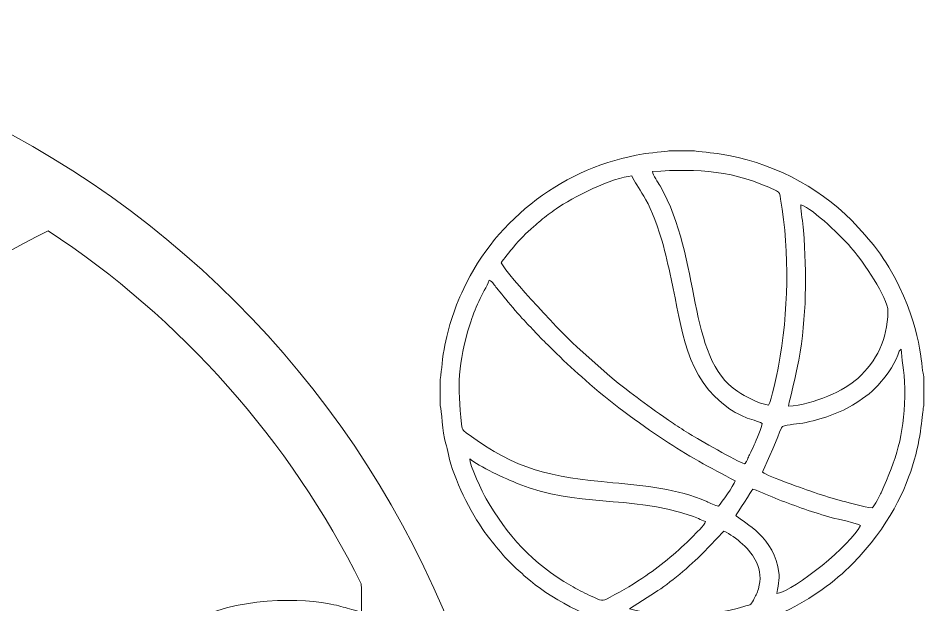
# Model space of a CAD drawing. Header units: centimetres. Extents: x 13 to 117, y -22 to 26.
# Drawn here: x 90.63 to 107.43, y 6.37 to 17.23 of the extents above; entities that cross this region are included whole.
import ezdxf

# ---------------------------------------------------------------- set-up
doc = ezdxf.new("R2010")
doc.units = ezdxf.units.CM
doc.header["$MEASUREMENT"] = 0
doc.layers.add('001', color=7, linetype='Continuous')

msp = doc.modelspace()

# ---------------------------------------------------------------- linework, layer by layer
at = {"layer": '001', "color": 250, "lineweight": 9}
for points, knots in [([(81.97018, 17.23276), (91.87681, 17.23276), (99.90772, 9.20186), (99.90772, -0.70477), (99.90772, -0.70477), (99.90772, -10.61139), (91.87681, -18.6423), (81.97018, -18.6423), (81.97018, -18.6423), (72.06356, -18.6423), (64.03265, -10.61139), (64.03265, -0.70477), (64.03265, -0.70477), (64.03265, 9.20186), (72.06356, 17.23276), (81.97018, 17.23276)], [0, 0, 0, 0, 0.2, 0.2, 0.2, 0.2, 0.4, 0.4, 0.4, 0.4, 0.6, 0.6, 0.6, 0.6, 1, 1, 1, 1]), ([(98.43784, 10.54695), (98.43784, 10.54695), (98.43784, 10.05555), (98.43784, 10.05555), (98.43784, 10.05555), (98.46975, 9.98381), (98.48123, 9.55808), (98.53787, 9.37058), (98.53787, 9.37058), (98.56012, 9.29685), (98.57497, 9.22839), (98.59158, 9.15286), (98.59158, 9.15286), (98.69374, 8.68818), (98.99857, 8.08686), (99.26767, 7.71165), (99.26767, 7.71165), (99.41268, 7.50945), (99.69472, 7.16935), (99.88396, 7.01206), (99.88396, 7.01206), (99.93918, 6.96616), (99.97201, 6.93021), (100.02659, 6.88224), (100.02659, 6.88224), (100.44808, 6.51168), (101.20666, 6.10103), (101.76626, 5.97446), (101.76626, 5.97446), (101.91137, 5.94165), (102.05163, 5.90527), (102.20386, 5.88237), (102.20386, 5.88237), (102.28341, 5.87039), (102.63273, 5.83896), (102.66975, 5.82303), (102.66975, 5.82303), (102.66975, 5.82303), (103.13561, 5.82303), (103.13561, 5.82303), (103.13561, 5.82303), (103.17894, 5.83925), (103.52155, 5.86488), (103.60465, 5.87842), (103.60465, 5.87842), (104.05887, 5.95243), (104.40934, 6.06013), (104.8202, 6.25006), (104.8202, 6.25006), (105.30781, 6.47547), (105.74844, 6.80338), (106.07055, 7.13157), (106.07055, 7.13157), (107.42874, 8.51541), (107.32103, 9.88537), (107.39333, 10.05466), (107.39333, 10.05466), (107.39333, 10.05466), (107.39333, 10.59721), (107.39333, 10.59721), (107.39333, 10.59721), (107.34029, 10.70233), (107.38375, 11.34055), (106.93771, 12.26269), (106.93771, 12.26269), (106.68723, 12.78053), (106.40088, 13.13148), (106.05659, 13.4846), (106.05659, 13.4846), (105.421, 14.1365), (104.53972, 14.5725), (103.60472, 14.7232), (103.60472, 14.7232), (103.52422, 14.73618), (103.19076, 14.76134), (103.14884, 14.77852), (103.14884, 14.77852), (103.14884, 14.77852), (102.66941, 14.77852), (102.66941, 14.77852), (102.66941, 14.77852), (102.63993, 14.76578), (102.27966, 14.73128), (102.20379, 14.71927), (102.20379, 14.71927), (100.75721, 14.49003), (99.48106, 13.52721), (98.87477, 12.22479), (98.87477, 12.22479), (98.67954, 11.80543), (98.57401, 11.47365), (98.4973, 11.01299), (98.4973, 11.01299), (98.48351, 10.9302), (98.45475, 10.58601), (98.43784, 10.54695)], [0, 0, 0, 0, 0.04, 0.04, 0.04, 0.04, 0.08, 0.08, 0.08, 0.08, 0.12, 0.12, 0.12, 0.12, 0.16, 0.16, 0.16, 0.16, 0.2, 0.2, 0.2, 0.2, 0.24, 0.24, 0.24, 0.24, 0.28, 0.28, 0.28, 0.28, 0.32, 0.32, 0.32, 0.32, 0.36, 0.36, 0.36, 0.36, 0.4, 0.4, 0.4, 0.4, 0.44, 0.44, 0.44, 0.44, 0.48, 0.48, 0.48, 0.48, 0.52, 0.52, 0.52, 0.52, 0.56, 0.56, 0.56, 0.56, 0.6, 0.6, 0.6, 0.6, 0.64, 0.64, 0.64, 0.64, 0.68, 0.68, 0.68, 0.68, 0.72, 0.72, 0.72, 0.72, 0.76, 0.76, 0.76, 0.76, 0.8, 0.8, 0.8, 0.8, 0.84, 0.84, 0.84, 0.84, 0.88, 0.88, 0.88, 0.88, 0.92, 0.92, 0.92, 0.92, 1, 1, 1, 1]), ([(102.3664, 14.39059), (103.23285, 14.45535), (103.8824, 14.40667), (104.66526, 14.03875), (104.66526, 14.03875), (104.73601, 14.00549), (104.7223, 13.97878), (104.73863, 13.88433), (104.73863, 13.88433), (104.91342, 12.87253), (104.88382, 11.79751), (104.70299, 10.78754), (104.70299, 10.78754), (104.68011, 10.65983), (104.56788, 10.14845), (104.51784, 10.06995), (104.51784, 10.06995), (104.32727, 10.09396), (104.08225, 10.23158), (103.9487, 10.31835), (103.9487, 10.31835), (102.99324, 10.93914), (103.28145, 12.79016), (102.50829, 14.1284), (102.50829, 14.1284), (102.47265, 14.19006), (102.37761, 14.32589), (102.3664, 14.39059)], [0, 0, 0, 0, 0.125, 0.125, 0.125, 0.125, 0.25, 0.25, 0.25, 0.25, 0.375, 0.375, 0.375, 0.375, 0.5, 0.5, 0.5, 0.5, 0.625, 0.625, 0.625, 0.625, 0.75, 0.75, 0.75, 0.75, 1, 1, 1, 1]), ([(99.57019, 12.70417), (99.5993, 12.76245), (99.74092, 12.92895), (99.79438, 12.99296), (99.79438, 12.99296), (99.91821, 13.14122), (100.02657, 13.24696), (100.17202, 13.37352), (100.17202, 13.37352), (100.21419, 13.41022), (100.25547, 13.44839), (100.30113, 13.48702), (100.30113, 13.48702), (100.39342, 13.56506), (100.48625, 13.62985), (100.58717, 13.70232), (100.58717, 13.70232), (100.87386, 13.90819), (101.64562, 14.29391), (101.98923, 14.31107), (101.98923, 14.31107), (102.08137, 14.08467), (102.30145, 13.93541), (102.54544, 13.10579), (102.54544, 13.10579), (102.61403, 12.8726), (102.66123, 12.64955), (102.71563, 12.40446), (102.71563, 12.40446), (102.92491, 11.4615), (102.96364, 10.57753), (103.79761, 9.99594), (103.79761, 9.99594), (103.87763, 9.94013), (104.00051, 9.88089), (104.08751, 9.84316), (104.08751, 9.84316), (104.17914, 9.80344), (104.32156, 9.77061), (104.4016, 9.72853), (104.4016, 9.72853), (104.39915, 9.6676), (104.28234, 9.40508), (104.25332, 9.33519), (104.25332, 9.33519), (104.2239, 9.26438), (104.19756, 9.22182), (104.16554, 9.1508), (104.16554, 9.1508), (104.15112, 9.11886), (104.13977, 9.09621), (104.12487, 9.06419), (104.12487, 9.06419), (104.11735, 9.04807), (104.11023, 9.0306), (104.10125, 9.01544), (104.10125, 9.01544), (104.10125, 9.01544), (104.08168, 8.98776), (104.08168, 8.98776), (104.08168, 8.98776), (104.0806, 8.99008), (104.07696, 8.98166), (104.07436, 8.97884), (104.07436, 8.97884), (103.93126, 9.02431), (103.20839, 9.44227), (103.07205, 9.52697), (103.07205, 9.52697), (102.97168, 9.58932), (102.84602, 9.66441), (102.75685, 9.72651), (102.75685, 9.72651), (102.25703, 10.07455), (102.02869, 10.23437), (101.57695, 10.60698), (101.57695, 10.60698), (101.57695, 10.60698), (101.0286, 11.0891), (101.0286, 11.0891), (101.0286, 11.0891), (100.74156, 11.34397), (99.69274, 12.45177), (99.57019, 12.70417)], [0, 0, 0, 0, 0.04545455, 0.04545455, 0.04545455, 0.04545455, 0.09090909, 0.09090909, 0.09090909, 0.09090909, 0.13636364, 0.13636364, 0.13636364, 0.13636364, 0.18181818, 0.18181818, 0.18181818, 0.18181818, 0.22727273, 0.22727273, 0.22727273, 0.22727273, 0.27272727, 0.27272727, 0.27272727, 0.27272727, 0.31818182, 0.31818182, 0.31818182, 0.31818182, 0.36363636, 0.36363636, 0.36363636, 0.36363636, 0.40909091, 0.40909091, 0.40909091, 0.40909091, 0.45454545, 0.45454545, 0.45454545, 0.45454545, 0.5, 0.5, 0.5, 0.5, 0.54545455, 0.54545455, 0.54545455, 0.54545455, 0.59090909, 0.59090909, 0.59090909, 0.59090909, 0.63636364, 0.63636364, 0.63636364, 0.63636364, 0.68181818, 0.68181818, 0.68181818, 0.68181818, 0.72727273, 0.72727273, 0.72727273, 0.72727273, 0.77272727, 0.77272727, 0.77272727, 0.77272727, 0.81818182, 0.81818182, 0.81818182, 0.81818182, 0.86363636, 0.86363636, 0.86363636, 0.86363636, 0.90909091, 0.90909091, 0.90909091, 0.90909091, 1, 1, 1, 1]), ([(106.72781, 11.80327), (106.71418, 11.27168), (106.51878, 10.89353), (106.17139, 10.56404), (106.17139, 10.56404), (105.93688, 10.3416), (105.34311, 10.07206), (104.88806, 10.05069), (104.88806, 10.05069), (104.91344, 10.21129), (105.02673, 10.61999), (105.07656, 10.8988), (105.07656, 10.8988), (105.22077, 11.70584), (105.22667, 12.49428), (105.16236, 13.30487), (105.16236, 13.30487), (105.14989, 13.46203), (105.11909, 13.62518), (105.11443, 13.77891), (105.11443, 13.77891), (105.35825, 13.6898), (105.88259, 13.18152), (106.08337, 12.93885), (106.08337, 12.93885), (106.24818, 12.73969), (106.73427, 12.05471), (106.72781, 11.80327)], [0, 0, 0, 0, 0.125, 0.125, 0.125, 0.125, 0.25, 0.25, 0.25, 0.25, 0.375, 0.375, 0.375, 0.375, 0.5, 0.5, 0.5, 0.5, 0.625, 0.625, 0.625, 0.625, 0.75, 0.75, 0.75, 0.75, 1, 1, 1, 1]), ([(96.97966, 6.76002), (96.98138, 6.49693), (96.98251, 6.30624), (96.98191, 6.24188), (96.98191, 6.24188), (96.59432, 6.32192), (96.65438, 6.36477), (96.09511, 6.43065), (96.09511, 6.43065), (95.34307, 6.5192), (93.87913, 6.37135), (93.56304, 5.7516), (93.56304, 5.7516), (93.35132, 5.33648), (93.87472, 5.05934), (94.29024, 4.40934), (94.29024, 4.40934), (94.52294, 4.04539), (94.44634, 4.0121), (94.40545, 3.55375), (94.40545, 3.55375), (94.38332, 3.30583), (94.36641, 2.7297), (94.40089, 2.48709), (94.40089, 2.48709), (94.40089, 2.48709), (94.51375, 2.81847), (94.51375, 2.81847), (94.51375, 2.81847), (94.65661, 2.74442), (94.89238, 2.45798), (95.02033, 2.4077), (95.02033, 2.4077), (95.07537, 2.4468), (95.10329, 2.47997), (95.16521, 2.504), (95.16521, 2.504), (95.24093, 2.44185), (95.40609, 2.27956), (95.47908, 2.24357), (95.47908, 2.24357), (95.66608, 2.35478), (95.76255, 2.55529), (95.98616, 2.65406), (95.98616, 2.65406), (96.11879, 2.61493), (96.26066, 2.45103), (96.3991, 2.38092), (96.3991, 2.38092), (96.44868, 2.52538), (96.53533, 2.66497), (96.60328, 2.80812), (96.60328, 2.80812), (96.67965, 2.96899), (96.62488, 3.20936), (96.64429, 3.39836), (96.64429, 3.39836), (96.66987, 3.647), (96.82736, 4.2236), (96.98787, 4.31146), (96.98787, 4.31146), (96.98787, 4.31146), (96.99268, 1.56342), (96.99268, 1.56342), (96.99268, 1.56342), (97.13736, 1.49634), (97.25227, 1.3848), (97.38326, 1.3094), (97.38326, 1.3094), (97.48342, 1.41594), (97.79113, 1.8882), (97.91248, 2.0537), (97.91248, 2.0537), (98.07212, 2.2715), (98.22591, 2.49792), (98.38025, 2.71929), (98.38025, 2.71929), (98.60987, 1.61395), (98.73068, 0.46872), (98.73068, -0.70477), (98.73068, -0.70477), (98.73068, -7.37503), (94.83394, -13.13472), (89.19298, -15.83283), (89.19298, -15.83283), (87.44379, -14.64167), (85.92961, -13.13102), (84.7346, -11.38479), (84.7346, -11.38479), (84.80941, -11.30202), (84.86706, -11.20645), (84.91879, -11.07832), (84.91879, -11.07832), (85.00067, -10.87533), (84.95931, -10.92903), (85.12177, -10.79869), (85.12177, -10.79869), (85.32638, -10.63451), (85.53445, -10.62076), (85.73476, -10.42157), (85.73476, -10.42157), (86.0372, -10.12095), (86.0496, -10.23534), (86.48049, -10.24486), (86.48049, -10.24486), (86.74011, -9.89142), (86.75665, -10.03362), (87.26589, -9.99359), (87.26589, -9.99359), (87.56667, -9.96998), (87.93503, -9.90533), (88.23308, -9.91485), (88.23308, -9.91485), (88.87898, -9.93544), (89.46384, -10.12825), (90.09182, -10.14352), (90.09182, -10.14352), (90.80607, -10.16093), (91.30956, -10.03397), (91.56878, -9.54199), (91.56878, -9.54199), (91.71709, -9.26049), (91.99747, -6.94512), (92.02393, -6.35259), (92.02393, -6.35259), (92.04292, -5.92733), (91.65574, -5.58435), (91.61577, -5.21574), (91.61577, -5.21574), (91.58519, -4.93375), (91.70194, -4.48973), (91.62932, -4.26), (91.62932, -4.26), (91.55879, -4.03692), (91.44222, -3.67009), (91.42959, -3.42543), (91.42959, -3.42543), (91.40719, -2.99205), (91.6523, -3.01615), (91.92878, -2.9007), (91.92878, -2.9007), (92.34432, -2.72708), (92.28441, -2.75804), (92.31274, -2.24734), (92.31274, -2.24734), (92.32183, -2.08374), (92.33896, -1.92625), (92.34614, -1.76321), (92.34614, -1.76321), (92.3553, -1.55575), (92.27061, -1.52774), (92.24486, -1.3563), (92.24486, -1.3563), (92.43865, -1.50409), (92.35679, -1.49129), (92.67318, -1.57387), (92.67318, -1.57387), (92.83379, -1.61578), (93.01377, -1.66003), (93.15952, -1.71471), (93.15952, -1.71471), (93.62168, -1.88815), (94.06598, -2.09871), (94.52148, -2.28406), (94.52148, -2.28406), (94.77512, -2.3873), (94.67444, -2.45777), (94.81736, -2.61666), (94.81736, -2.61666), (94.92182, -2.73282), (95.07819, -2.77315), (95.10837, -2.97658), (95.10837, -2.97658), (95.13591, -3.16204), (95.03643, -3.37337), (95.08315, -3.53261), (95.08315, -3.53261), (95.08315, -3.53261), (95.17975, -3.54185), (95.17975, -3.54185), (95.17975, -3.54185), (95.28564, -3.40312), (95.23748, -3.05107), (95.35623, -2.92031), (95.35623, -2.92031), (95.4456, -2.98069), (95.45403, -3.07337), (95.51293, -3.17692), (95.51293, -3.17692), (95.64501, -3.40901), (95.7453, -3.38302), (95.70169, -3.13379), (95.70169, -3.13379), (95.68731, -3.05157), (95.67065, -3.00216), (95.68739, -2.93986), (95.68739, -2.93986), (95.83179, -2.90072), (96.12922, -3.34461), (96.38315, -3.34924), (96.38315, -3.34924), (96.53475, -3.35199), (96.47411, -3.43044), (96.66821, -3.38555), (96.66821, -3.38555), (96.58571, -3.24021), (96.47727, -3.16681), (96.37474, -3.03995), (96.37474, -3.03995), (96.30716, -2.95636), (96.13086, -2.79413), (96.11021, -2.71123), (96.11021, -2.71123), (96.33201, -2.60686), (96.43849, -2.71454), (96.53148, -2.47164), (96.53148, -2.47164), (96.3699, -2.45354), (96.15396, -2.51207), (95.98198, -2.418), (95.98198, -2.418), (95.91546, -2.38162), (95.86487, -2.33626), (95.7722, -2.28994), (95.7722, -2.28994), (95.55843, -2.18298), (95.28784, -2.117), (95.11844, -1.97732), (95.11844, -1.97732), (94.91923, -1.81304), (94.56328, -1.76416), (93.92175, -1.21808), (93.92175, -1.21808), (93.67685, -1.00963), (93.45974, -0.8273), (93.20855, -0.62734), (93.20855, -0.62734), (92.72915, -0.24569), (92.23293, -0.28132), (92.00543, 0.12458), (92.00543, 0.12458), (91.52073, 0.9894), (90.86152, 1.47763), (90.67574, 2.05265), (90.67574, 2.05265), (90.8823, 2.08971), (90.91428, 2.05212), (91.08341, 2.16966), (91.08341, 2.16966), (91.35042, 2.35515), (91.15817, 2.68186), (91.13617, 2.94515), (91.13617, 2.94515), (91.11973, 3.14183), (91.15121, 3.25609), (91.15647, 3.43171), (91.15647, 3.43171), (91.07546, 3.46702), (90.81228, 3.51954), (90.75878, 3.56285), (90.75878, 3.56285), (90.69244, 3.61655), (90.56889, 4.13676), (89.62829, 3.91632), (89.62829, 3.91632), (88.99005, 3.76673), (88.59658, 3.47028), (88.80343, 2.78456), (88.80343, 2.78456), (88.57561, 2.88651), (87.63853, 3.58989), (87.29262, 3.79075), (87.29262, 3.79075), (87.04786, 3.93295), (86.99613, 3.90174), (86.83791, 4.15672), (86.83791, 4.15672), (86.49846, 4.70371), (86.14663, 5.11635), (85.6639, 5.51931), (85.6639, 5.51931), (85.43203, 5.71291), (85.38253, 5.73508), (85.3826, 6.05528), (85.3826, 6.05528), (87.03605, 5.88161), (87.28804, 7.24554), (86.94314, 7.85991), (86.94314, 7.85991), (86.64258, 8.3953), (85.74837, 8.60005), (85.1514, 8.26562), (85.1514, 8.26562), (86.73334, 10.38001), (88.79833, 12.11204), (91.18332, 13.29718), (91.18332, 13.29718), (93.64625, 11.6733), (95.65522, 9.41716), (96.97966, 6.76002)], [0, 0, 0, 0, 0.01315789, 0.01315789, 0.01315789, 0.01315789, 0.02631579, 0.02631579, 0.02631579, 0.02631579, 0.03947368, 0.03947368, 0.03947368, 0.03947368, 0.05263158, 0.05263158, 0.05263158, 0.05263158, 0.06578947, 0.06578947, 0.06578947, 0.06578947, 0.07894737, 0.07894737, 0.07894737, 0.07894737, 0.09210526, 0.09210526, 0.09210526, 0.09210526, 0.10526316, 0.10526316, 0.10526316, 0.10526316, 0.11842105, 0.11842105, 0.11842105, 0.11842105, 0.13157895, 0.13157895, 0.13157895, 0.13157895, 0.14473684, 0.14473684, 0.14473684, 0.14473684, 0.15789474, 0.15789474, 0.15789474, 0.15789474, 0.17105263, 0.17105263, 0.17105263, 0.17105263, 0.18421053, 0.18421053, 0.18421053, 0.18421053, 0.19736842, 0.19736842, 0.19736842, 0.19736842, 0.21052632, 0.21052632, 0.21052632, 0.21052632, 0.22368421, 0.22368421, 0.22368421, 0.22368421, 0.23684211, 0.23684211, 0.23684211, 0.23684211, 0.25, 0.25, 0.25, 0.25, 0.26315789, 0.26315789, 0.26315789, 0.26315789, 0.27631579, 0.27631579, 0.27631579, 0.27631579, 0.28947368, 0.28947368, 0.28947368, 0.28947368, 0.30263158, 0.30263158, 0.30263158, 0.30263158, 0.31578947, 0.31578947, 0.31578947, 0.31578947, 0.32894737, 0.32894737, 0.32894737, 0.32894737, 0.34210526, 0.34210526, 0.34210526, 0.34210526, 0.35526316, 0.35526316, 0.35526316, 0.35526316, 0.36842105, 0.36842105, 0.36842105, 0.36842105, 0.38157895, 0.38157895, 0.38157895, 0.38157895, 0.39473684, 0.39473684, 0.39473684, 0.39473684, 0.40789474, 0.40789474, 0.40789474, 0.40789474, 0.42105263, 0.42105263, 0.42105263, 0.42105263, 0.43421053, 0.43421053, 0.43421053, 0.43421053, 0.44736842, 0.44736842, 0.44736842, 0.44736842, 0.46052632, 0.46052632, 0.46052632, 0.46052632, 0.47368421, 0.47368421, 0.47368421, 0.47368421, 0.48684211, 0.48684211, 0.48684211, 0.48684211, 0.5, 0.5, 0.5, 0.5, 0.51315789, 0.51315789, 0.51315789, 0.51315789, 0.52631579, 0.52631579, 0.52631579, 0.52631579, 0.53947368, 0.53947368, 0.53947368, 0.53947368, 0.55263158, 0.55263158, 0.55263158, 0.55263158, 0.56578947, 0.56578947, 0.56578947, 0.56578947, 0.57894737, 0.57894737, 0.57894737, 0.57894737, 0.59210526, 0.59210526, 0.59210526, 0.59210526, 0.60526316, 0.60526316, 0.60526316, 0.60526316, 0.61842105, 0.61842105, 0.61842105, 0.61842105, 0.63157895, 0.63157895, 0.63157895, 0.63157895, 0.64473684, 0.64473684, 0.64473684, 0.64473684, 0.65789474, 0.65789474, 0.65789474, 0.65789474, 0.67105263, 0.67105263, 0.67105263, 0.67105263, 0.68421053, 0.68421053, 0.68421053, 0.68421053, 0.69736842, 0.69736842, 0.69736842, 0.69736842, 0.71052632, 0.71052632, 0.71052632, 0.71052632, 0.72368421, 0.72368421, 0.72368421, 0.72368421, 0.73684211, 0.73684211, 0.73684211, 0.73684211, 0.75, 0.75, 0.75, 0.75, 0.76315789, 0.76315789, 0.76315789, 0.76315789, 0.77631579, 0.77631579, 0.77631579, 0.77631579, 0.78947368, 0.78947368, 0.78947368, 0.78947368, 0.80263158, 0.80263158, 0.80263158, 0.80263158, 0.81578947, 0.81578947, 0.81578947, 0.81578947, 0.82894737, 0.82894737, 0.82894737, 0.82894737, 0.84210526, 0.84210526, 0.84210526, 0.84210526, 0.85526316, 0.85526316, 0.85526316, 0.85526316, 0.86842105, 0.86842105, 0.86842105, 0.86842105, 0.88157895, 0.88157895, 0.88157895, 0.88157895, 0.89473684, 0.89473684, 0.89473684, 0.89473684, 0.90789474, 0.90789474, 0.90789474, 0.90789474, 0.92105263, 0.92105263, 0.92105263, 0.92105263, 0.93421053, 0.93421053, 0.93421053, 0.93421053, 0.94736842, 0.94736842, 0.94736842, 0.94736842, 0.96052632, 0.96052632, 0.96052632, 0.96052632, 0.97368421, 0.97368421, 0.97368421, 0.97368421, 1, 1, 1, 1]), ([(103.58796, 8.19674), (103.53395, 8.20527), (103.42958, 8.2585), (103.37301, 8.28318), (103.37301, 8.28318), (102.82895, 8.52053), (102.22875, 8.57722), (101.63717, 8.63124), (101.63717, 8.63124), (100.46903, 8.73791), (99.85193, 8.86935), (98.95642, 9.53204), (98.95642, 9.53204), (98.87739, 9.59052), (98.84787, 9.58792), (98.83429, 9.71299), (98.83429, 9.71299), (98.75681, 10.42647), (98.76913, 10.83561), (98.98647, 11.55399), (98.98647, 11.55399), (99.03473, 11.71346), (99.0913, 11.84673), (99.15345, 11.98885), (99.15345, 11.98885), (99.21272, 12.12438), (99.30319, 12.26117), (99.34854, 12.37933), (99.34854, 12.37933), (99.4189, 12.35171), (99.44243, 12.28775), (99.48512, 12.23473), (99.48512, 12.23473), (99.61525, 12.07303), (99.95554, 11.66455), (100.08198, 11.54436), (100.08198, 11.54436), (100.18103, 11.45021), (100.22739, 11.38139), (100.33284, 11.28016), (100.33284, 11.28016), (100.41667, 11.1997), (100.50838, 11.10903), (100.59192, 11.02435), (100.59192, 11.02435), (100.76481, 10.84911), (100.9505, 10.68918), (101.12757, 10.52991), (101.12757, 10.52991), (101.55813, 10.14261), (102.11131, 9.73783), (102.59152, 9.41848), (102.59152, 9.41848), (102.99358, 9.15107), (103.43984, 8.90108), (103.90207, 8.66917), (103.90207, 8.66917), (103.86341, 8.56838), (103.65652, 8.27526), (103.58796, 8.19674)], [0, 0, 0, 0, 0.0625, 0.0625, 0.0625, 0.0625, 0.125, 0.125, 0.125, 0.125, 0.1875, 0.1875, 0.1875, 0.1875, 0.25, 0.25, 0.25, 0.25, 0.3125, 0.3125, 0.3125, 0.3125, 0.375, 0.375, 0.375, 0.375, 0.4375, 0.4375, 0.4375, 0.4375, 0.5, 0.5, 0.5, 0.5, 0.5625, 0.5625, 0.5625, 0.5625, 0.625, 0.625, 0.625, 0.625, 0.6875, 0.6875, 0.6875, 0.6875, 0.75, 0.75, 0.75, 0.75, 0.8125, 0.8125, 0.8125, 0.8125, 0.875, 0.875, 0.875, 0.875, 1, 1, 1, 1]), ([(106.93478, 11.07024), (106.93478, 11.07024), (106.97006, 11.10494), (106.97006, 11.10494), (106.97006, 11.10494), (106.97006, 11.10494), (106.98037, 11.0432), (106.98037, 11.0432), (106.98037, 11.0432), (106.98189, 10.84936), (107.05027, 10.63746), (107.03976, 10.22925), (107.03976, 10.22925), (107.02082, 9.49389), (106.88431, 9.07683), (106.60002, 8.44725), (106.60002, 8.44725), (106.57846, 8.3995), (106.47815, 8.21017), (106.43482, 8.16452), (106.43482, 8.16452), (106.28542, 8.18537), (106.03042, 8.25069), (105.88666, 8.29226), (105.88666, 8.29226), (105.72099, 8.34018), (105.53365, 8.39142), (105.36864, 8.44842), (105.36864, 8.44842), (105.19031, 8.51002), (104.50927, 8.74803), (104.40787, 8.82728), (104.40787, 8.82728), (104.41505, 8.85343), (104.65475, 9.37962), (104.72244, 9.56692), (104.72244, 9.56692), (104.72244, 9.56692), (104.75586, 9.64929), (104.75586, 9.64929), (104.75586, 9.64929), (104.79496, 9.71326), (105.01213, 9.70878), (105.15454, 9.7361), (105.15454, 9.7361), (105.47603, 9.79776), (105.85567, 9.92416), (106.12252, 10.0992), (106.12252, 10.0992), (106.30734, 10.22042), (106.45524, 10.3249), (106.60383, 10.50322), (106.60383, 10.50322), (106.70517, 10.62487), (106.89452, 10.87591), (106.93478, 11.07024)], [0, 0, 0, 0, 0.06666667, 0.06666667, 0.06666667, 0.06666667, 0.13333333, 0.13333333, 0.13333333, 0.13333333, 0.2, 0.2, 0.2, 0.2, 0.26666667, 0.26666667, 0.26666667, 0.26666667, 0.33333333, 0.33333333, 0.33333333, 0.33333333, 0.4, 0.4, 0.4, 0.4, 0.46666667, 0.46666667, 0.46666667, 0.46666667, 0.53333333, 0.53333333, 0.53333333, 0.53333333, 0.6, 0.6, 0.6, 0.6, 0.66666667, 0.66666667, 0.66666667, 0.66666667, 0.73333333, 0.73333333, 0.73333333, 0.73333333, 0.8, 0.8, 0.8, 0.8, 0.86666667, 0.86666667, 0.86666667, 0.86666667, 1, 1, 1, 1]), ([(98.98847, 9.07649), (99.14154, 8.93525), (99.67, 8.69842), (99.88224, 8.61248), (99.88224, 8.61248), (100.98878, 8.16443), (101.88772, 8.4168), (103.093, 8.01762), (103.093, 8.01762), (103.18542, 7.98702), (103.25843, 7.94658), (103.34812, 7.91595), (103.34812, 7.91595), (103.332, 7.84262), (103.16452, 7.68769), (103.10956, 7.63217), (103.10956, 7.63217), (102.84435, 7.36429), (102.55958, 7.12526), (102.24524, 6.90772), (102.24524, 6.90772), (102.04744, 6.77084), (101.8217, 6.63862), (101.58317, 6.5113), (101.58317, 6.5113), (101.41976, 6.42408), (101.44849, 6.43976), (101.20612, 6.54576), (101.20612, 6.54576), (101.09208, 6.59564), (100.96311, 6.66599), (100.85757, 6.72664), (100.85757, 6.72664), (100.15132, 7.1325), (99.67169, 7.66567), (99.29104, 8.336), (99.29104, 8.336), (99.23793, 8.42953), (98.96745, 8.97926), (98.98847, 9.07649)], [0, 0, 0, 0, 0.09090909, 0.09090909, 0.09090909, 0.09090909, 0.18181818, 0.18181818, 0.18181818, 0.18181818, 0.27272727, 0.27272727, 0.27272727, 0.27272727, 0.36363636, 0.36363636, 0.36363636, 0.36363636, 0.45454545, 0.45454545, 0.45454545, 0.45454545, 0.54545455, 0.54545455, 0.54545455, 0.54545455, 0.63636364, 0.63636364, 0.63636364, 0.63636364, 0.72727273, 0.72727273, 0.72727273, 0.72727273, 0.81818182, 0.81818182, 0.81818182, 0.81818182, 1, 1, 1, 1]), ([(103.9134, 8.02613), (103.92717, 8.05852), (104.2102, 8.49152), (104.22937, 8.51225), (104.22937, 8.51225), (104.37884, 8.46579), (104.54634, 8.37781), (104.69784, 8.32098), (104.69784, 8.32098), (104.8595, 8.26036), (105.02166, 8.20059), (105.18979, 8.14059), (105.18979, 8.14059), (105.34944, 8.08362), (105.53233, 8.03257), (105.69339, 7.98445), (105.69339, 7.98445), (105.80414, 7.95136), (106.15023, 7.8863), (106.21811, 7.84017), (106.21811, 7.84017), (106.04022, 7.48376), (105.01504, 6.64504), (104.67185, 6.57918), (104.67185, 6.57918), (104.69797, 6.79098), (104.73842, 6.84768), (104.68875, 7.08012), (104.68875, 7.08012), (104.56057, 7.67982), (103.98244, 7.94385), (103.9134, 8.02613)], [0, 0, 0, 0, 0.11111111, 0.11111111, 0.11111111, 0.11111111, 0.22222222, 0.22222222, 0.22222222, 0.22222222, 0.33333333, 0.33333333, 0.33333333, 0.33333333, 0.44444444, 0.44444444, 0.44444444, 0.44444444, 0.55555556, 0.55555556, 0.55555556, 0.55555556, 0.66666667, 0.66666667, 0.66666667, 0.66666667, 0.77777778, 0.77777778, 0.77777778, 0.77777778, 1, 1, 1, 1]), ([(101.94076, 6.29484), (101.94076, 6.29484), (102.42182, 6.60273), (102.42182, 6.60273), (102.42182, 6.60273), (102.66902, 6.75896), (103.08267, 7.10291), (103.30154, 7.32573), (103.30154, 7.32573), (103.30154, 7.32573), (103.6881, 7.73615), (103.6881, 7.73615), (103.6881, 7.73615), (103.91874, 7.62666), (104.18267, 7.39835), (104.29517, 7.16077), (104.29517, 7.16077), (104.36952, 7.00376), (104.37916, 6.84458), (104.32945, 6.66912), (104.32945, 6.66912), (104.30396, 6.57911), (104.27609, 6.53506), (104.23811, 6.46019), (104.23811, 6.46019), (104.18323, 6.35205), (104.17603, 6.37319), (104.0591, 6.33865), (104.0591, 6.33865), (103.40724, 6.14606), (102.61261, 6.11872), (101.94076, 6.29484)], [0, 0, 0, 0, 0.11111111, 0.11111111, 0.11111111, 0.11111111, 0.22222222, 0.22222222, 0.22222222, 0.22222222, 0.33333333, 0.33333333, 0.33333333, 0.33333333, 0.44444444, 0.44444444, 0.44444444, 0.44444444, 0.55555556, 0.55555556, 0.55555556, 0.55555556, 0.66666667, 0.66666667, 0.66666667, 0.66666667, 0.77777778, 0.77777778, 0.77777778, 0.77777778, 1, 1, 1, 1])]:
    msp.add_open_spline(points, degree=3, knots=knots, dxfattribs=at)

doc.saveas('drawing.dxf')
